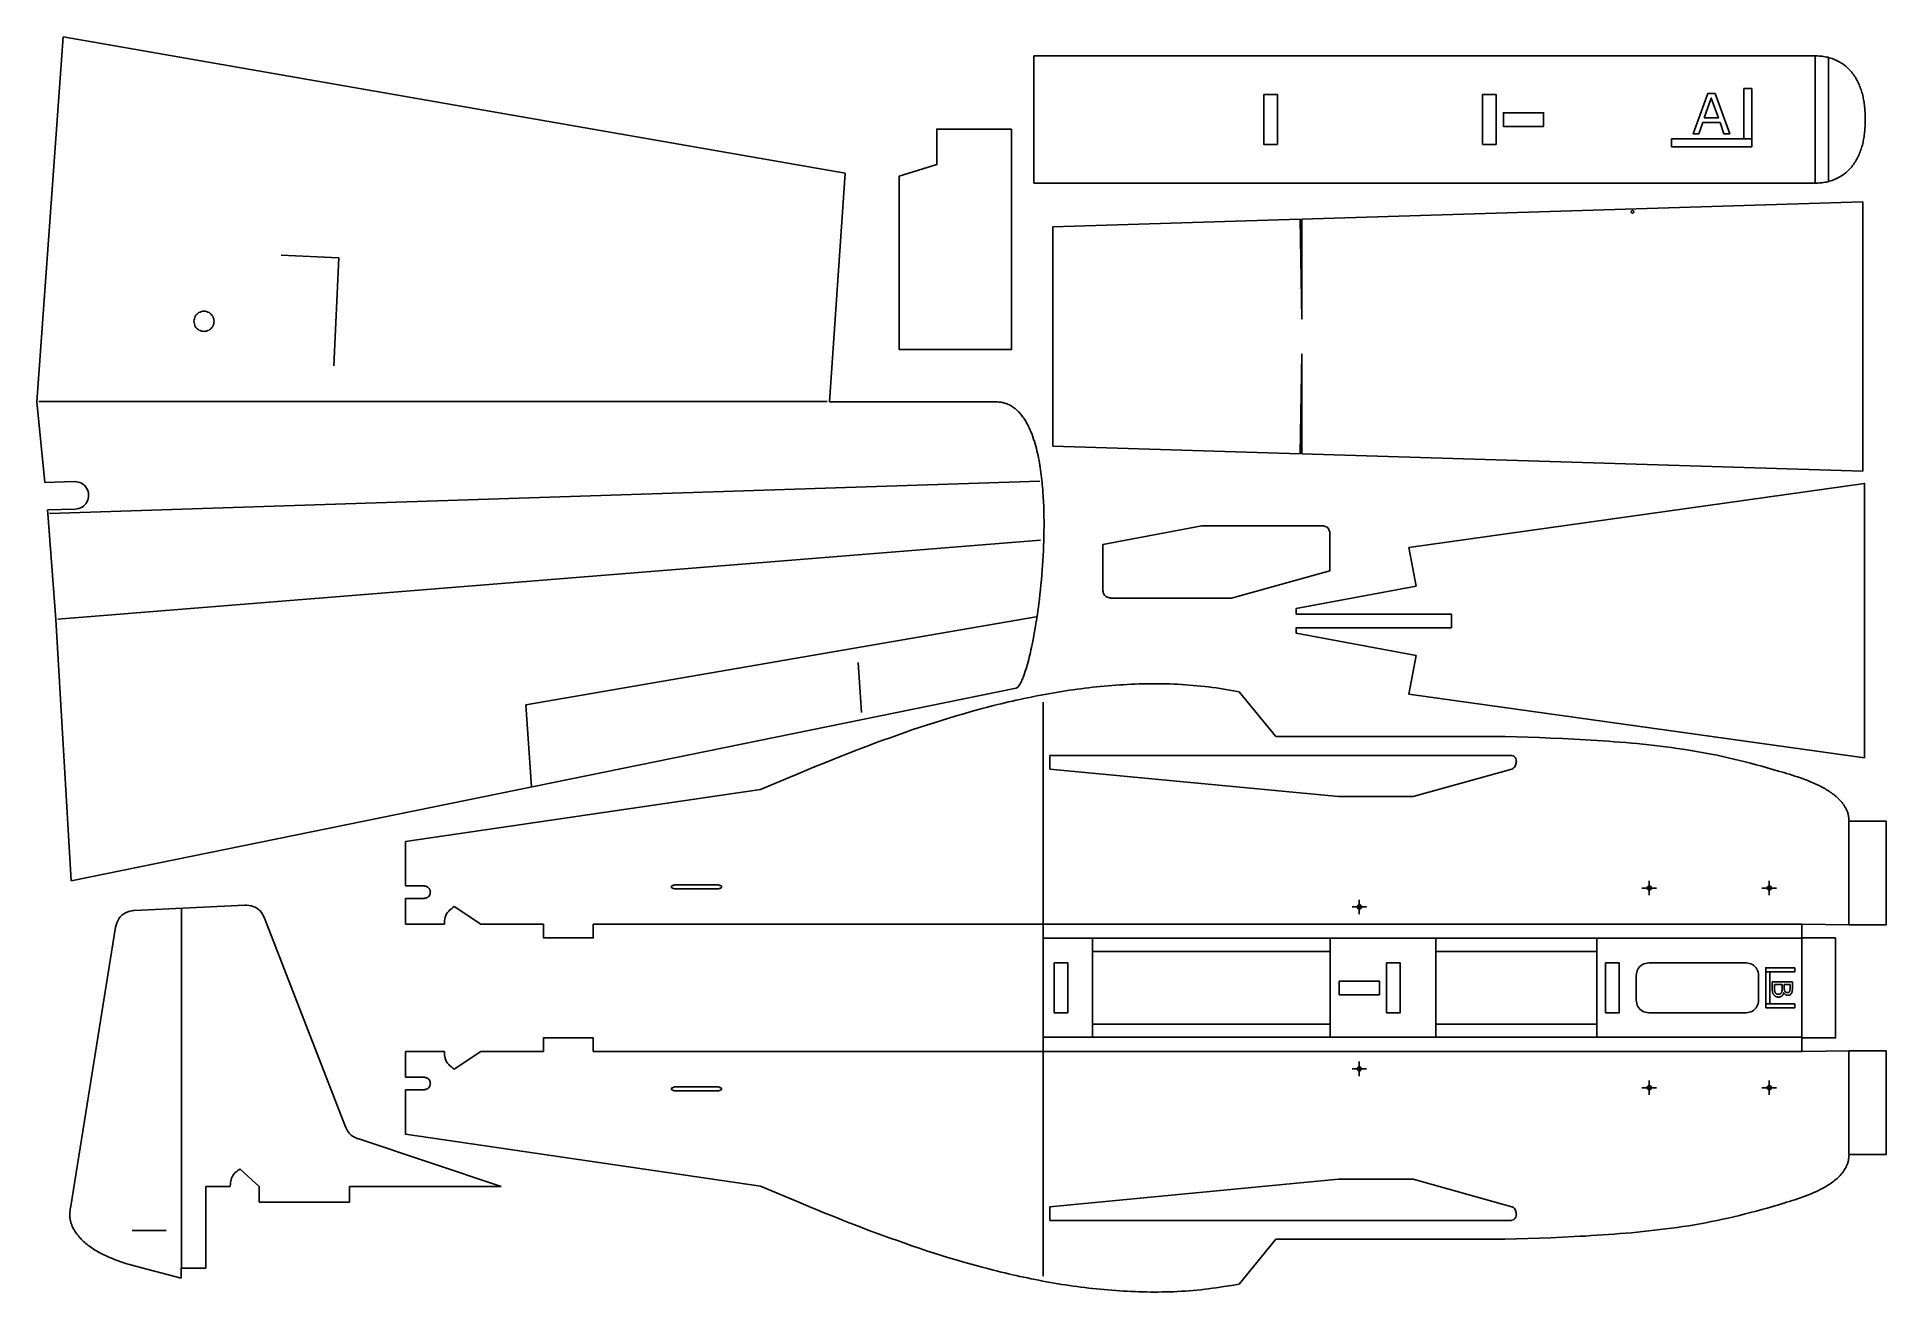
# Model space of a CAD drawing. Extents: x 2 to 586, y 7 to 403.
import ezdxf

# ---------------------------------------------------------------- set-up
doc = ezdxf.new("R2010")
doc.units = 0
for name, color, linetype in [('FullCuts', 7, 'CONTINUOUS'), ('HalfCuts', 7, 'CONTINUOUS'), ('Score', 7, 'CONTINUOUS')]:
    doc.layers.add(name, color=color, linetype=linetype)

msp = doc.modelspace()

# ---------------------------------------------------------------- linework, layer by layer
at = {"layer": 'FullCuts', "color": 7}
for points in [[(10.313554, 402.939976), (2.079721, 287.750977)], [(252.396721, 287.750977), (257.328554, 359.971644), (10.313554, 402.939976)], [(563.751871, 396.985232), (316.969704, 396.985232), (316.969704, 356.789729)], [(563.751871, 396.985232), (564.640871, 396.942898), (565.106538, 396.921732), (565.551038, 396.879398), (565.995538, 396.837065), (566.440038, 396.773565), (566.884538, 396.710065), (567.329038, 396.604232), (567.773538, 396.519565), (568.218038, 396.392565), (568.641371, 396.265565), (569.085871, 396.138565), (569.509204, 395.969232), (569.911371, 395.799898), (570.334704, 395.630565), (570.736871, 395.440065), (571.139038, 395.228398), (571.541204, 395.016732), (571.922204, 394.783899), (572.303204, 394.529899), (572.684204, 394.275899), (573.044038, 394.000732), (573.403871, 393.704399), (573.742538, 393.429232), (574.081204, 393.111732), (574.398704, 392.79423), (574.716204, 392.47673), (575.012538, 392.138063), (575.308871, 391.799396), (575.584038, 391.439563), (575.859204, 391.079729), (576.113204, 390.698729), (576.367204, 390.317729), (576.600038, 389.936729), (576.832871, 389.555729), (577.044538, 389.153563), (577.256204, 388.751396), (577.446704, 388.349229), (577.637204, 387.925896), (577.806538, 387.523729), (577.975871, 387.100396), (578.124038, 386.677063), (578.272204, 386.232563), (578.420371, 385.809229), (578.547371, 385.385896), (578.674371, 384.941396), (578.780204, 384.496896), (578.886038, 384.073563), (578.970704, 383.629063), (579.076538, 383.184563), (579.140038, 382.740063), (579.224704, 382.295563), (579.288204, 381.851063), (579.351704, 381.385396), (579.394038, 380.940896), (579.436371, 380.496396), (579.478704, 380.051896), (579.499871, 379.586229), (579.542204, 379.141729), (579.563371, 378.697229), (579.563371, 378.231563), (579.584538, 377.787063), (579.584538, 376.876896), (579.584538, 375.987896), (579.563371, 375.522229), (579.563371, 375.077729), (579.542204, 374.633229), (579.499871, 374.167563), (579.478704, 373.723063), (579.436371, 373.278563), (579.394038, 372.834063), (579.351704, 372.368396), (579.288204, 371.923896), (579.224704, 371.479396), (579.140038, 371.034896), (579.076538, 370.590396), (578.970704, 370.145896), (578.886038, 369.701396), (578.780204, 369.278063), (578.674371, 368.833563), (578.547371, 368.389063), (578.420371, 367.965729), (578.272204, 367.521229), (578.124038, 367.097896), (577.975871, 366.674563), (577.806538, 366.251229), (577.637204, 365.849063), (577.446704, 365.425729), (577.256204, 365.023563), (577.044538, 364.621396), (576.832871, 364.219229), (576.600038, 363.838229), (576.367204, 363.436063), (576.113204, 363.076229), (575.859204, 362.695229), (575.584038, 362.335396), (575.308871, 361.975563), (575.012538, 361.636896), (574.716204, 361.298229), (574.398704, 360.980729), (574.081204, 360.663229), (573.742538, 360.345729), (573.403871, 360.049396), (573.044038, 359.774229), (572.684204, 359.499063), (572.303204, 359.245063), (571.922204, 358.991063), (571.541204, 358.758229), (571.139038, 358.546563), (570.736871, 358.334896), (570.334704, 358.144396), (569.911371, 357.953896), (569.509204, 357.805729), (569.085871, 357.636396), (568.641371, 357.509396), (568.218038, 357.382396), (567.773538, 357.255396), (567.329038, 357.149563), (566.884538, 357.064896), (566.440038, 357.001396), (565.995538, 356.937896), (565.551038, 356.895563), (565.106538, 356.853229), (564.640871, 356.832063), (563.751871, 356.789729), (316.969704, 356.789729)], [(389.571371, 384.750896), (393.889371, 384.750896), (393.889371, 369.002896)], [(389.571371, 384.750896), (389.571371, 369.002896), (393.889371, 369.002896)], [(458.722871, 384.750896), (463.040871, 384.750896), (463.040871, 369.002896)], [(458.722871, 384.750896), (458.722871, 369.002896)], [(309.902042, 373.850901), (309.902042, 304.212568), (274.46905, 304.212568), (274.46905, 358.991901), (286.280042, 362.653734), (286.280042, 373.850901), (309.902042, 373.850901)], [(465.305704, 374.717896), (478.005704, 374.717896), (478.005704, 379.035896), (465.305704, 379.035896), (465.305704, 374.717896), (465.305704, 374.739063)], [(458.722871, 369.002896), (463.040871, 369.002896)], [(578.871955, 265.828065), (578.871955, 350.875732), (401.643455, 345.393565)], [(401.135455, 345.372398), (322.945788, 342.959398), (322.945788, 273.744398), (401.135455, 271.331398)], [(401.643455, 345.393565), (401.643455, 313.897565), (401.135455, 345.372398)], [(79.189888, 334.063644), (97.414388, 333.174644), (95.848054, 299.09631)], [(401.643455, 271.310232), (401.643455, 302.806232), (401.135455, 271.331398)], [(2.079721, 287.750977), (4.577388, 262.287477)], [(252.396721, 287.750977), (304.339696, 287.772144), (305.122862, 287.72981), (305.503862, 287.708644), (305.884862, 287.687477), (306.287029, 287.645144), (306.668029, 287.60281), (307.049029, 287.53931), (307.408862, 287.454644), (307.789862, 287.34881), (308.149696, 287.242977), (308.509529, 287.09481), (308.869362, 286.946644), (309.229196, 286.77731), (309.567862, 286.58681), (309.906529, 286.39631), (310.224029, 286.184644), (310.541529, 285.972977), (310.859029, 285.740144), (311.155362, 285.486144), (311.451696, 285.232144), (311.748029, 284.978144), (312.023196, 284.702977), (312.298362, 284.42781), (312.552362, 284.131477), (312.806362, 283.85631), (313.060362, 283.53881), (313.293196, 283.242477), (313.526029, 282.924977), (313.758862, 282.607477), (313.970529, 282.289977), (314.182196, 281.95131), (314.393862, 281.63381), (314.584362, 281.295144), (314.774862, 280.956477), (314.965362, 280.61781), (315.134696, 280.279144), (315.304029, 279.91931), (315.473362, 279.580644), (315.642696, 279.22081), (315.790862, 278.882144), (315.960196, 278.52231), (316.087196, 278.162477), (316.383529, 277.44281), (316.637529, 276.723144), (316.891529, 275.98231), (317.124362, 275.241477), (317.357196, 274.500644), (317.568862, 273.75981), (317.759362, 273.018977), (317.949862, 272.278144), (318.119196, 271.516144), (318.288529, 270.754144), (318.457862, 270.01331), (318.606029, 269.25131), (318.733029, 268.48931), (318.860029, 267.72731), (318.987029, 266.96531), (319.092862, 266.20331), (319.219862, 265.44131), (319.304529, 264.67931), (319.410362, 263.896144), (319.495029, 263.134144), (319.579696, 262.372144), (319.643196, 261.610144), (319.727862, 260.826977), (319.791362, 260.064977), (319.854862, 259.302977), (319.939529, 257.75781), (320.024196, 256.212644), (320.087696, 254.667477), (320.151196, 253.12231), (320.172362, 251.577144), (320.193529, 250.031977), (320.193529, 248.48681), (320.172362, 246.941644), (320.151196, 245.396477), (320.108862, 243.85131), (320.066529, 242.306144), (320.003029, 240.760977), (319.918362, 239.236977), (319.833696, 237.69181), (319.727862, 236.146644), (319.622029, 234.601477), (319.495029, 233.077477), (319.346862, 231.53231), (319.219862, 229.987144), (319.050529, 228.463144), (318.881196, 226.917977), (318.711862, 225.393977), (318.521362, 223.84881), (318.309696, 222.32481), (318.098029, 220.80081), (317.865196, 219.27681), (317.632362, 217.75281), (317.378362, 216.22881), (317.103196, 214.70481), (316.828029, 213.18081), (316.531696, 211.65681), (316.214196, 210.153977), (316.044862, 209.391977), (315.875529, 208.629977), (315.706196, 207.889144), (315.515696, 207.127144), (315.346362, 206.38631), (315.134696, 205.645477), (314.944196, 204.883477), (314.732529, 204.142644), (314.499696, 203.422977), (314.266862, 202.682144), (314.034029, 201.94131), (313.758862, 201.221644), (313.631862, 200.86181), (313.483696, 200.501977), (313.335529, 200.16331), (313.166196, 199.803477), (313.018029, 199.443644), (312.848696, 199.104977), (312.658196, 198.745144), (312.467696, 198.406477), (312.361862, 198.237144), (312.256029, 198.088977), (312.129029, 197.919644), (312.002029, 197.771477), (311.875029, 197.644477), (311.726862, 197.517477), (311.578696, 197.411644), (311.409362, 197.30581)], [(401.643455, 271.310232), (578.871955, 265.828065)], [(4.577388, 262.287477), (13.911888, 262.541477)], [(579.392429, 175.326112), (579.392429, 261.961279), (435.437929, 241.725946), (437.723929, 229.555112), (399.856762, 222.506612), (399.856762, 220.728612), (448.857596, 220.728612), (448.857596, 216.410612), (399.856762, 216.410612), (399.856762, 214.653779), (437.723929, 207.605279), (435.437929, 195.434446), (579.392429, 175.326112)], [(5.424054, 253.609144), (14.144721, 253.863144)], [(5.424054, 253.609144), (5.529888, 252.508477), (7.985221, 218.95931), (12.832388, 136.53631)], [(338.769339, 228.187661), (338.769339, 242.686828), (370.011339, 248.592328), (408.111339, 248.592328)], [(410.503172, 246.221661), (410.503172, 234.389492), (379.388172, 225.795828), (341.140006, 225.795828)], [(261.456054, 205.412644), (262.535554, 189.68581)], [(230.674339, 165.308141), (235.182839, 167.213141), (239.691339, 169.118141), (241.956172, 170.070641), (244.199839, 171.001974), (246.464672, 171.933307), (248.729506, 172.864641), (250.994339, 173.795974), (253.259172, 174.706141), (255.524006, 175.616307), (257.810006, 176.505307), (260.096006, 177.394307), (262.360839, 178.283307), (264.646839, 179.151141), (266.954006, 180.018974), (269.240006, 180.865641), (271.547172, 181.691141), (273.854339, 182.516641), (276.161506, 183.320974), (278.468672, 184.125307), (280.775839, 184.908474), (283.104167, 185.670474), (285.4325, 186.411307), (287.760833, 187.152141), (290.110333, 187.871807), (292.459833, 188.570307), (294.809333, 189.268807), (297.158833, 189.924974), (299.508333, 190.581141), (300.693667, 190.898641), (301.879, 191.216141), (303.064333, 191.512474), (304.249667, 191.829974), (305.435, 192.126307), (306.620333, 192.401474), (307.805667, 192.697807), (309.012167, 192.972974), (310.1975, 193.248141), (311.382833, 193.523307), (312.589333, 193.777307), (313.774667, 194.052474), (314.981167, 194.306474), (316.1665, 194.539307), (317.373, 194.793307), (318.5795, 195.026141), (319.764833, 195.258974), (320.971333, 195.470641), (322.177833, 195.682307), (323.384333, 195.893974), (324.590833, 196.105641), (325.797333, 196.296141), (327.003833, 196.486641), (328.210333, 196.677141), (329.438, 196.846474), (330.6445, 197.015807), (331.851, 197.163974), (333.078667, 197.333307), (334.285167, 197.460307), (335.491667, 197.608474), (336.719333, 197.735474), (337.925833, 197.862474), (339.1535, 197.968307), (340.381167, 198.074141), (341.587667, 198.179974), (342.815333, 198.264641), (344.043, 198.349307), (345.2495, 198.433974), (346.477167, 198.497474), (347.704833, 198.560974), (348.9325, 198.603307), (350.139, 198.645641), (351.366667, 198.666807), (352.594333, 198.687974), (353.822, 198.709141), (355.049667, 198.709141), (356.277333, 198.709141), (357.483833, 198.687974), (358.7115, 198.666807), (359.939167, 198.645641), (361.166833, 198.603307), (362.3945, 198.560974), (363.601, 198.497474), (364.828667, 198.412807), (366.056333, 198.328141), (367.262833, 198.222307), (368.4905, 198.116474), (369.697, 198.010641), (370.924667, 197.862474), (372.131167, 197.714307), (373.358833, 197.566141), (374.565333, 197.396807), (375.771833, 197.206307), (376.978333, 197.015807), (379.391333, 196.613641), (381.804333, 196.211474)], [(12.832388, 136.53631), (311.409362, 197.30581)], [(381.804333, 196.211474), (393.446, 182.093307), (465.7725, 182.093307)], [(156.490554, 192.056477), (158.268554, 166.12731)], [(465.7725, 182.093307), (469.413167, 181.966307), (473.053833, 181.860474), (476.6945, 181.733474), (480.314, 181.585307), (483.954667, 181.415974), (487.595333, 181.225474), (489.415667, 181.140807), (491.236, 181.034974), (493.035167, 180.929141), (494.8555, 180.802141), (496.675833, 180.696307), (498.496167, 180.569307), (500.295333, 180.421141), (502.115667, 180.294141), (503.936, 180.145974), (505.735167, 179.976641), (507.5555, 179.807307), (509.375833, 179.637974), (511.175, 179.447474), (512.995333, 179.235807), (514.7945, 179.024141), (516.593667, 178.812474), (518.414, 178.579641), (520.213167, 178.325641), (522.012333, 178.050474), (523.8115, 177.775307), (525.610667, 177.478974), (527.388667, 177.161474), (529.187833, 176.843974), (530.965833, 176.484141), (532.765, 176.124307), (534.543, 175.764474), (536.321, 175.362307), (538.099, 174.960141), (539.855833, 174.536807), (541.633833, 174.092307), (543.390667, 173.626641), (545.1475, 173.160974), (546.904333, 172.674141), (548.64, 172.187307), (550.396833, 171.679307), (552.153667, 171.171307), (553.889333, 170.663307), (554.757167, 170.409307), (555.625, 170.134141), (556.492833, 169.858974), (557.360667, 169.583807), (558.2285, 169.287474), (559.096333, 168.991141), (559.943, 168.694807), (560.789667, 168.377307), (561.636333, 168.038641), (562.483, 167.699974), (563.329667, 167.340141), (564.155167, 166.959141), (564.980667, 166.556974), (565.382833, 166.366474), (565.785, 166.154807), (566.187167, 165.943141), (566.589333, 165.710307), (566.9915, 165.498641), (567.393667, 165.265807), (567.774667, 165.011807), (568.155667, 164.778974), (568.536667, 164.524974), (568.917667, 164.249807), (569.2775, 163.995807), (569.637333, 163.720641), (569.997167, 163.424307), (570.357, 163.149141), (570.695667, 162.831641), (571.034333, 162.535307), (571.351833, 162.217807), (571.669333, 161.879141), (571.965667, 161.540474), (572.262, 161.201807), (572.537167, 160.841974), (572.812333, 160.460974), (573.045167, 160.079974), (573.278, 159.677807), (573.405, 159.487307), (573.510833, 159.275641), (573.5955, 159.085141), (573.701333, 158.873474), (573.786, 158.661807), (573.870667, 158.450141), (573.955333, 158.238474), (574.04, 158.026807), (574.1035, 157.793974), (574.167, 157.582307), (574.209333, 157.370641), (574.272833, 157.137807), (574.315167, 156.926141), (574.336333, 156.693307), (574.378667, 156.460474), (574.399833, 156.248807), (574.421, 155.783141), (574.463333, 155.338641)], [(467.995, 176.081974), (322.050833, 176.081974), (322.050833, 171.763974), (413.1945, 163.127974), (436.753, 163.127974)], [(467.952667, 171.763974), (436.753, 163.127974)], [(118.448672, 134.870474), (118.448672, 148.861641), (230.674339, 165.308141)], [(574.463333, 155.338641), (586.147333, 155.338641), (586.147333, 122.593807), (574.463333, 122.593807)], [(118.448672, 134.870474), (124.354172, 134.870474)], [(216.746672, 135.230307), (217.043006, 135.209141), (217.318172, 135.187974), (217.572172, 135.124474), (217.805006, 135.060974), (218.016672, 134.976307), (218.164839, 134.870474), (218.270672, 134.764641), (218.313006, 134.637641), (218.313006, 134.510641), (218.270672, 134.404807), (218.164839, 134.298974), (218.016672, 134.193141), (217.805006, 134.108474), (217.572172, 134.023807), (217.318172, 133.981474), (217.043006, 133.939141), (216.746672, 133.939141), (204.046672, 133.939141), (203.771506, 133.939141), (203.475172, 133.981474), (203.221172, 134.023807), (202.988339, 134.108474), (202.797839, 134.193141), (202.649672, 134.298974), (202.543839, 134.404807), (202.480339, 134.510641), (202.480339, 134.637641), (202.543839, 134.764641), (202.649672, 134.870474), (202.797839, 134.976307), (202.988339, 135.060974), (203.221172, 135.124474), (203.475172, 135.187974), (203.771506, 135.209141), (204.046672, 135.230307), (216.746672, 135.230307)], [(511.344333, 131.928307), (511.344333, 136.500307)], [(549.253833, 131.928307), (549.253833, 136.500307)], [(32.852778, 127.176975), (67.735444, 128.785642)], [(124.354172, 130.933474), (118.448672, 130.933474)], [(118.448672, 122.763141), (118.448672, 130.933474)], [(419.777333, 125.959307), (419.777333, 130.531307)], [(509.058333, 134.214307), (513.630333, 134.214307)], [(546.967833, 134.214307), (551.539833, 134.214307)], [(73.958444, 124.742808), (99.485444, 58.808642)], [(130.767672, 122.763141), (118.448672, 122.763141)], [(142.261172, 122.784307), (133.900339, 128.351141)], [(162.052006, 122.784307), (142.261172, 122.784307)], [(177.800006, 122.784307), (177.800006, 118.487474), (162.052006, 118.487474), (162.052006, 122.784307)], [(319.891833, 122.784307), (177.800006, 122.784307)], [(319.891833, 82.588807), (319.891833, 122.784307)], [(417.491333, 128.245307), (422.063333, 128.245307)], [(574.463333, 122.593807), (559.519667, 122.784307), (559.519667, 118.466307)], [(12.723277, 33.810808), (26.883777, 121.842975)], [(335.4705, 118.466307), (335.4705, 86.906807)], [(410.612167, 118.466307), (410.612167, 86.906807)], [(443.949667, 118.466307), (443.949667, 86.906807)], [(494.749667, 118.466307), (494.749667, 86.906807)], [(570.208833, 118.466307), (570.208833, 86.906807), (559.519667, 86.906807)], [(570.208833, 118.466307), (559.519667, 118.466307)], [(335.4705, 114.148307), (410.612167, 114.148307)], [(443.949667, 114.148307), (494.749667, 114.148307)], [(323.384333, 110.571141), (323.384333, 94.823141), (327.702333, 94.823141), (327.702333, 110.571141), (323.384333, 110.571141)], [(428.392167, 110.571141), (428.392167, 94.823141), (432.710167, 94.823141), (432.710167, 110.571141), (428.392167, 110.571141)], [(497.543667, 110.571141), (497.543667, 94.823141), (501.861667, 94.823141), (501.861667, 110.571141), (497.543667, 110.571141)], [(507.238, 106.591807), (507.238, 98.781307)], [(511.196167, 110.571141), (541.930167, 110.571141)], [(545.888333, 98.781307), (545.888333, 106.591807)], [(413.427333, 100.538141), (426.127333, 100.538141), (426.127333, 104.856141), (413.427333, 104.856141), (413.427333, 100.538141)], [(511.196167, 94.823141), (541.930167, 94.823141)], [(335.4705, 91.245974), (410.612167, 91.245974)], [(443.949667, 91.245974), (494.749667, 91.245974)], [(118.448672, 82.631141), (118.448672, 74.460807)], [(130.767672, 82.609974), (118.448672, 82.631141)], [(142.261172, 82.588807), (133.900339, 77.043141)], [(162.052006, 82.588807), (142.261172, 82.588807)], [(177.800006, 82.588807), (177.800006, 86.906807), (162.052006, 86.906807), (162.052006, 82.588807)], [(319.891833, 82.588807), (177.800006, 82.588807)], [(574.463333, 82.779307), (559.519667, 82.588807), (559.519667, 86.906807)], [(574.463333, 50.055641), (586.147333, 50.055641), (586.147333, 82.779307), (574.463333, 82.779307)], [(417.491333, 77.127807), (422.063333, 77.127807)], [(419.777333, 74.841807), (419.777333, 79.413807)], [(124.354172, 74.460807), (118.448672, 74.460807)], [(118.448672, 70.523807), (124.354172, 70.523807)], [(118.448672, 70.523807), (118.448672, 56.511474), (230.674339, 40.086141)], [(216.746672, 70.163974), (217.043006, 70.163974), (217.318172, 70.206307), (217.572172, 70.248641), (217.805006, 70.333307), (218.016672, 70.417974), (218.164839, 70.523807), (218.270672, 70.629641), (218.313006, 70.735474), (218.313006, 70.862474), (218.270672, 70.968307), (218.164839, 71.095307), (218.016672, 71.179974), (217.805006, 71.285807), (217.572172, 71.349307), (217.318172, 71.412807), (217.043006, 71.433974), (216.746672, 71.455141), (204.046672, 71.455141), (203.771506, 71.433974), (203.475172, 71.412807), (203.221172, 71.349307), (202.988339, 71.285807), (202.797839, 71.179974), (202.649672, 71.095307), (202.543839, 70.968307), (202.480339, 70.862474), (202.480339, 70.735474), (202.543839, 70.629641), (202.649672, 70.523807), (202.797839, 70.417974), (202.988339, 70.333307), (203.221172, 70.248641), (203.475172, 70.206307), (203.771506, 70.163974), (204.046672, 70.163974), (216.746672, 70.163974)], [(509.058333, 71.179974), (513.630333, 71.179974)], [(511.344333, 68.893974), (511.344333, 73.465974)], [(546.967833, 71.179974), (551.539833, 71.179974)], [(549.253833, 68.893974), (549.253833, 73.465974)], [(103.401278, 55.083308), (148.697944, 39.970308)], [(465.7725, 23.300974), (469.413167, 23.406807), (473.053833, 23.533807), (476.6945, 23.660807), (480.314, 23.808974), (483.954667, 23.978307), (487.595333, 24.147641), (489.415667, 24.253474), (491.236, 24.338141), (493.035167, 24.465141), (494.8555, 24.570974), (496.675833, 24.697974), (498.496167, 24.824974), (500.295333, 24.951974), (502.115667, 25.100141), (503.936, 25.248307), (505.735167, 25.396474), (507.5555, 25.565807), (509.375833, 25.756307), (511.175, 25.946807), (512.995333, 26.137307), (514.7945, 26.348974), (516.593667, 26.581807), (518.414, 26.814641), (520.213167, 27.068641), (522.012333, 27.322641), (523.8115, 27.597807), (525.610667, 27.894141), (527.388667, 28.211641), (529.187833, 28.550307), (530.965833, 28.888974), (532.765, 29.248807), (534.543, 29.629807), (536.321, 30.010807), (538.099, 30.434141), (539.855833, 30.857474), (541.633833, 31.301974), (543.390667, 31.746474), (545.1475, 32.212141), (546.904333, 32.698974), (548.64, 33.185807), (550.396833, 33.693807), (552.153667, 34.201807), (553.889333, 34.709807), (554.757167, 34.984974), (555.625, 35.238974), (556.492833, 35.514141), (557.360667, 35.810474), (558.2285, 36.085641), (559.096333, 36.381974), (559.943, 36.699474), (560.789667, 37.016974), (561.636333, 37.334474), (562.483, 37.694307), (563.329667, 38.054141), (564.155167, 38.413974), (564.980667, 38.816141), (565.382833, 39.027807), (565.785, 39.239474), (566.187167, 39.451141), (566.589333, 39.662807), (566.9915, 39.895641), (567.393667, 40.128474), (567.774667, 40.361307), (568.155667, 40.615307), (568.536667, 40.869307), (568.917667, 41.123307), (569.2775, 41.398474), (569.637333, 41.673641), (569.997167, 41.948807), (570.357, 42.245141), (570.695667, 42.541474), (571.034333, 42.858974), (571.351833, 43.176474), (571.669333, 43.493974), (571.965667, 43.832641), (572.262, 44.192474), (572.537167, 44.552307), (572.812333, 44.912141), (573.045167, 45.314307), (573.278, 45.695307), (573.405, 45.906974), (573.510833, 46.097474), (573.5955, 46.309141), (573.701333, 46.520807), (573.786, 46.711307), (573.870667, 46.922974), (573.955333, 47.155807), (574.04, 47.367474), (574.1035, 47.579141), (574.167, 47.790807), (574.209333, 48.023641), (574.272833, 48.235307), (574.315167, 48.468141), (574.336333, 48.679807), (574.378667, 48.912641), (574.399833, 49.145474), (574.421, 49.589974), (574.463333, 50.055641)], [(72.222778, 34.996142), (72.222778, 39.970308), (66.211444, 45.473642), (65.851611, 45.240808), (65.512944, 45.007975), (65.174278, 44.753975), (65.026111, 44.626975), (64.856778, 44.499975), (64.708611, 44.351808), (64.560444, 44.203642), (64.412278, 44.055475), (64.285278, 43.886142), (64.158278, 43.716808), (64.031278, 43.547475), (63.925444, 43.378142), (63.819611, 43.187642), (63.734944, 43.018308), (63.650278, 42.806642), (63.565611, 42.616142), (63.502111, 42.425642), (63.438611, 42.235142), (63.396278, 42.023475), (63.353944, 41.811808), (63.311611, 41.621308), (63.226944, 41.197975), (63.163444, 40.795808), (63.078778, 39.970308)], [(467.995, 29.291141), (322.050833, 29.291141), (322.050833, 33.609141), (413.1945, 42.245141), (436.753, 42.245141)], [(467.952667, 33.609141), (436.753, 42.245141)], [(63.078778, 39.970308), (55.374111, 39.970308), (55.374111, 14.231642)], [(100.776611, 39.970308), (100.776611, 34.996142), (72.222778, 34.996142)], [(148.697944, 39.970308), (100.776611, 39.970308)], [(230.674339, 40.086141), (235.182839, 38.159974), (239.691339, 36.254974), (241.956172, 35.323641), (244.199839, 34.371141), (246.464672, 33.439807), (248.729506, 32.508474), (250.994339, 31.577141), (253.259172, 30.666974), (255.524006, 29.756807), (257.810006, 28.867807), (260.096006, 27.978807), (262.360839, 27.089807), (264.646839, 26.221974), (266.954006, 25.375307), (269.240006, 24.528641), (271.547172, 23.681974), (273.854339, 22.877641), (276.161506, 22.052141), (278.468672, 21.268974), (280.775839, 20.485807), (283.104167, 19.702641), (285.4325, 18.961807), (287.760833, 18.220974), (290.110333, 17.501307), (292.459833, 16.802807), (294.809333, 16.125474), (297.158833, 15.448141), (299.508333, 14.791974), (300.693667, 14.474474), (301.879, 14.178141), (303.064333, 13.860641), (304.249667, 13.564307), (305.435, 13.267974), (306.620333, 12.971641), (307.805667, 12.696474), (309.012167, 12.400141), (310.1975, 12.124974), (311.382833, 11.849807), (312.589333, 11.595807), (313.774667, 11.341807), (314.981167, 11.087807), (316.1665, 10.833807), (317.373, 10.600974), (318.5795, 10.368141), (319.764833, 10.135307), (320.971333, 9.902474), (322.177833, 9.690807), (323.384333, 9.479141), (324.590833, 9.288641), (325.797333, 9.076974), (327.003833, 8.886474), (328.210333, 8.717141), (329.438, 8.547807), (330.6445, 8.378474), (331.851, 8.209141), (333.078667, 8.060974), (334.285167, 7.912807), (335.491667, 7.764641), (336.719333, 7.637641), (337.925833, 7.531807), (339.1535, 7.404807), (340.381167, 7.298974), (341.587667, 7.193141), (342.815333, 7.108474), (344.043, 7.023807), (345.2495, 6.960307), (346.477167, 6.896807), (347.704833, 6.833307), (348.9325, 6.790974), (350.139, 6.748641), (351.366667, 6.706307), (352.594333, 6.685141), (353.822, 6.663974), (355.049667, 6.663974), (356.277333, 6.663974), (357.483833, 6.685141), (358.7115, 6.706307), (359.939167, 6.727474), (361.166833, 6.769807), (362.3945, 6.833307), (363.601, 6.896807), (364.828667, 6.960307), (366.056333, 7.044974), (367.262833, 7.150807), (368.4905, 7.256641), (369.697, 7.383641), (370.924667, 7.510641), (372.131167, 7.658807), (373.358833, 7.828141), (374.565333, 7.997474), (375.771833, 8.166807), (376.978333, 8.357307), (379.391333, 8.759474), (381.804333, 9.161641)], [(12.723277, 33.810808), (12.596277, 32.858308), (12.532777, 32.371475), (12.490444, 31.884642), (12.469277, 31.418975), (12.44811, 31.164975), (12.44811, 30.932142), (12.469277, 30.678142), (12.469277, 30.445308), (12.490444, 30.212475), (12.51161, 29.958475), (12.532777, 29.725642), (12.57511, 29.492808), (12.617444, 29.238808), (12.680944, 29.005975), (12.723277, 28.773142), (12.786777, 28.540308), (12.871444, 28.328642), (12.95611, 28.095808), (13.040777, 27.862975), (13.125444, 27.630142), (13.231277, 27.418475), (13.315944, 27.206808), (13.548777, 26.762308), (13.78161, 26.338975), (14.014444, 25.915642), (14.28961, 25.513475), (14.564777, 25.111308), (14.86111, 24.730308), (15.157444, 24.349308), (15.453777, 23.989475), (15.792444, 23.629642), (16.109944, 23.269808), (16.44861, 22.931142), (16.808444, 22.592475), (17.168277, 22.274975), (17.52811, 21.978642), (17.90911, 21.661142), (18.29011, 21.364808), (18.692277, 21.089642), (19.073277, 20.814475), (19.475444, 20.539308), (19.87761, 20.264142), (20.300944, 20.010142), (20.70311, 19.756142), (21.126444, 19.523308), (21.52861, 19.290475), (21.951944, 19.057642), (22.396444, 18.824808), (22.819777, 18.613142), (23.24311, 18.401475), (23.68761, 18.189808), (24.110944, 17.978142), (24.555444, 17.787642), (24.999944, 17.597142), (25.888944, 17.216142), (26.777944, 16.856308), (27.68811, 16.517642), (28.598278, 16.200142), (29.508444, 15.903808), (30.439778, 15.607475), (31.349944, 15.332308), (33.212611, 14.824308)], [(42.864611, 26.106142), (32.196611, 26.106142)], [(381.804333, 9.161641), (393.446, 23.300974), (465.7725, 23.300974)], [(47.627111, 11.077808), (33.212611, 14.824308)], [(47.627111, 14.231642), (55.374111, 14.231642)], [(47.627111, 14.231642), (47.627111, 11.077808)]]:
    msp.add_lwpolyline(points, dxfattribs=at)
for points, knots in [([(14.171644, 253.86486), (14.93477, 254.00599), (16.438389, 254.284065), (18.052436, 256.060518), (18.604909, 258.340894), (17.925259, 260.58665), (16.214006, 262.269667), (14.697145, 262.462871), (13.927298, 262.560928)], [0, 0, 0, 0, 2.274307, 4.481158, 6.755464, 9.029771, 11.236622, 13.510929, 13.510929, 13.510929, 13.510929]), ([(410.503172, 246.232244), (410.437676, 246.649501), (410.308625, 247.471638), (409.361316, 248.418947), (408.539179, 248.547998), (408.121922, 248.613494)], [0, 0, 0, 0, 1.245058, 2.453189, 3.698247, 3.698247, 3.698247, 3.698247]), ([(338.769339, 228.198242), (338.834836, 227.780985), (338.963886, 226.958848), (339.911195, 226.011539), (340.733333, 225.882488), (341.150589, 225.816992)], [0, 0, 0, 0, 1.245058, 2.453189, 3.698247, 3.698247, 3.698247, 3.698247]), ([(469.37083, 174.317893), (469.335244, 174.585537), (469.264842, 175.115024), (468.748795, 175.782457), (468.254077, 175.98387), (468.004008, 176.08568)], [0, 0, 0, 0, 0.800585, 1.583819, 2.384404, 2.384404, 2.384404, 2.384404]), ([(467.955143, 171.791579), (468.0681, 171.830759), (468.29318, 171.908831), (468.587086, 172.123095), (468.730275, 172.313499), (468.802134, 172.409053)], [0, 0, 0, 0, 0.357458, 0.712283, 1.069741, 1.069741, 1.069741, 1.069741]), ([(468.829512, 172.39828), (468.940649, 172.595192), (469.162427, 172.988135), (469.35451, 173.644735), (469.379481, 174.095252), (469.391994, 174.321016)], [0, 0, 0, 0, 0.676975, 1.35092, 2.027894, 2.027894, 2.027894, 2.027894]), ([(124.364756, 130.933466), (124.713635, 130.987901), (125.401047, 131.095156), (126.157831, 131.882475), (126.438243, 132.912549), (126.157831, 133.942623), (125.401047, 134.729942), (124.713635, 134.837197), (124.364756, 134.891632)], [0, 0, 0, 0, 1.034782, 2.038872, 3.073654, 4.108436, 5.112526, 6.147308, 6.147308, 6.147308, 6.147308]), ([(512.0005, 134.224882), (511.982756, 134.338688), (511.947795, 134.562924), (511.690778, 134.809789), (511.355509, 134.90126), (511.016721, 134.809789), (510.770054, 134.562924), (510.678516, 134.224882), (510.770054, 133.886841), (511.016721, 133.639975), (511.355509, 133.548504), (511.690778, 133.639975), (511.947795, 133.886841), (511.982756, 134.111077), (512.0005, 134.224882)], [0, 0, 0, 0, 0.337549, 0.665087, 1.002636, 1.340185, 1.667723, 2.005272, 2.342821, 2.670358, 3.007908, 3.345457, 3.672994, 4.010543, 4.010543, 4.010543, 4.010543]), ([(549.91, 134.224882), (549.892256, 134.338688), (549.857295, 134.562924), (549.600278, 134.809789), (549.265009, 134.90126), (548.926221, 134.809789), (548.679554, 134.562924), (548.588016, 134.224882), (548.679554, 133.886841), (548.926221, 133.639975), (549.265009, 133.548504), (549.600278, 133.639975), (549.857295, 133.886841), (549.892256, 134.111077), (549.91, 134.224882)], [0, 0, 0, 0, 0.337549, 0.665087, 1.002636, 1.340185, 1.667723, 2.005272, 2.342821, 2.670358, 3.007908, 3.345457, 3.672994, 4.010543, 4.010543, 4.010543, 4.010543]), ([(73.973882, 124.763929), (73.552168, 125.548196), (72.717078, 127.101223), (70.39429, 128.615058), (68.636305, 128.75202), (67.748536, 128.821185)], [0, 0, 0, 0, 2.643636, 5.235, 7.878636, 7.878636, 7.878636, 7.878636]), ([(420.4335, 128.255882), (420.415756, 128.369688), (420.380795, 128.593924), (420.123778, 128.840789), (419.788509, 128.93226), (419.449721, 128.840789), (419.203054, 128.593924), (419.111516, 128.255882), (419.203054, 127.917841), (419.449721, 127.670975), (419.788509, 127.579504), (420.123778, 127.670975), (420.380795, 127.917841), (420.415756, 128.142077), (420.4335, 128.255882)], [0, 0, 0, 0, 0.337549, 0.665087, 1.002636, 1.340185, 1.667723, 2.005272, 2.342821, 2.670358, 3.007908, 3.345457, 3.672994, 4.010543, 4.010543, 4.010543, 4.010543]), ([(32.865869, 127.191351), (31.905635, 127.014911), (30.007483, 126.666132), (27.724959, 124.628648), (27.163773, 122.782112), (26.879881, 121.847989)], [0, 0, 0, 0, 2.891797, 5.716386, 8.608183, 8.608183, 8.608183, 8.608183]), ([(133.897418, 128.347438), (133.268799, 127.925154), (132.022639, 127.088028), (130.876169, 125.038416), (130.815043, 123.53843), (130.784209, 122.781769)], [0, 0, 0, 0, 2.251317, 4.462958, 6.714275, 6.714275, 6.714275, 6.714275]), ([(511.20675, 110.571132), (510.511322, 110.461971), (509.141094, 110.246887), (507.562246, 108.668039), (507.347161, 107.29781), (507.238, 106.602382)], [0, 0, 0, 0, 2.075097, 4.088648, 6.163745, 6.163745, 6.163745, 6.163745]), ([(545.9095, 106.602382), (545.800339, 107.29781), (545.585254, 108.668039), (544.006406, 110.246887), (542.636178, 110.461971), (541.94075, 110.571132)], [0, 0, 0, 0, 2.075097, 4.088648, 6.163745, 6.163745, 6.163745, 6.163745]), ([(507.238, 98.791882), (507.347161, 98.096455), (507.562246, 96.726226), (509.141094, 95.147378), (510.511322, 94.932293), (511.20675, 94.823132)], [0, 0, 0, 0, 2.075097, 4.088648, 6.163745, 6.163745, 6.163745, 6.163745]), ([(541.94075, 94.823132), (542.636178, 94.932293), (544.006406, 95.147378), (545.585254, 96.726226), (545.800339, 98.096455), (545.9095, 98.791882)], [0, 0, 0, 0, 2.075097, 4.088648, 6.163745, 6.163745, 6.163745, 6.163745]), ([(130.784209, 82.633662), (130.815043, 81.877001), (130.876169, 80.377015), (132.022639, 78.327403), (133.268799, 77.490277), (133.897418, 77.067994)], [0, 0, 0, 0, 2.251317, 4.462958, 6.714275, 6.714275, 6.714275, 6.714275]), ([(420.4335, 77.138382), (420.415756, 77.252188), (420.380795, 77.476424), (420.123778, 77.723289), (419.788509, 77.81476), (419.449721, 77.723289), (419.203054, 77.476424), (419.111516, 77.138382), (419.203054, 76.800341), (419.449721, 76.553475), (419.788509, 76.462004), (420.123778, 76.553475), (420.380795, 76.800341), (420.415756, 77.024577), (420.4335, 77.138382)], [0, 0, 0, 0, 0.337549, 0.665087, 1.002636, 1.340185, 1.667723, 2.005272, 2.342821, 2.670358, 3.007908, 3.345457, 3.672994, 4.010543, 4.010543, 4.010543, 4.010543]), ([(124.364756, 70.523799), (124.713635, 70.578234), (125.401047, 70.685489), (126.157831, 71.472808), (126.438243, 72.502882), (126.157831, 73.532956), (125.401047, 74.320275), (124.713635, 74.427531), (124.364756, 74.481966)], [0, 0, 0, 0, 1.034782, 2.038872, 3.073654, 4.108436, 5.112526, 6.147308, 6.147308, 6.147308, 6.147308]), ([(512.0005, 71.190549), (511.982756, 71.304355), (511.947795, 71.528591), (511.690778, 71.775456), (511.355509, 71.866927), (511.016721, 71.775456), (510.770054, 71.528591), (510.678516, 71.190549), (510.770054, 70.852507), (511.016721, 70.605642), (511.355509, 70.514171), (511.690778, 70.605642), (511.947795, 70.852507), (511.982756, 71.076743), (512.0005, 71.190549)], [0, 0, 0, 0, 0.337549, 0.665087, 1.002636, 1.340185, 1.667723, 2.005272, 2.342821, 2.670358, 3.007908, 3.345457, 3.672994, 4.010543, 4.010543, 4.010543, 4.010543]), ([(549.91, 71.190549), (549.892256, 71.304355), (549.857295, 71.528591), (549.600278, 71.775456), (549.265009, 71.866927), (548.926221, 71.775456), (548.679554, 71.528591), (548.588016, 71.190549), (548.679554, 70.852507), (548.926221, 70.605642), (549.265009, 70.514171), (549.600278, 70.605642), (549.857295, 70.852507), (549.892256, 71.076743), (549.91, 71.190549)], [0, 0, 0, 0, 0.337549, 0.665087, 1.002636, 1.340185, 1.667723, 2.005272, 2.342821, 2.670358, 3.007908, 3.345457, 3.672994, 4.010543, 4.010543, 4.010543, 4.010543]), ([(99.491173, 58.808688), (99.766718, 58.248348), (100.314976, 57.133428), (101.697171, 55.815193), (102.836797, 55.320335), (103.409554, 55.071628)], [0, 0, 0, 0, 1.86413, 3.709093, 5.573223, 5.573223, 5.573223, 5.573223]), ([(468.802134, 32.98522), (468.730275, 33.080774), (468.587086, 33.271178), (468.29318, 33.485442), (468.0681, 33.563514), (467.955143, 33.602694)], [0, 0, 0, 0, 0.357458, 0.712283, 1.069741, 1.069741, 1.069741, 1.069741]), ([(468.004008, 29.308593), (468.254077, 29.410403), (468.748795, 29.611816), (469.264842, 30.279249), (469.335244, 30.808736), (469.37083, 31.07638)], [0, 0, 0, 0, 0.800585, 1.583819, 2.384404, 2.384404, 2.384404, 2.384404]), ([(469.391994, 31.073257), (469.379481, 31.299021), (469.354511, 31.749538), (469.162427, 32.406138), (468.940649, 32.799081), (468.829512, 32.995993)], [0, 0, 0, 0, 0.676974, 1.35092, 2.027894, 2.027894, 2.027894, 2.027894])]:
    msp.add_open_spline(points, degree=3, knots=knots, dxfattribs=at)
at = {"layer": 'HalfCuts', "color": 1}
for points in [[(563.765333, 396.845013), (563.765333, 356.824304)], [(567.995167, 396.302727), (567.995167, 357.475047)], [(2.633215, 287.807221), (251.724993, 287.807221)], [(6.007605, 252.529443), (318.906144, 262.652633)], [(8.637013, 219.074717), (319.081432, 244.071543)], [(156.474993, 192.097078), (317.67907, 219.859153)], [(574.414255, 155.375606), (574.414255, 122.551945)], [(47.74942, 127.81443), (47.74942, 14.151293)], [(319.877412, 122.782013), (559.536233, 122.782013)], [(319.95412, 118.410645), (559.536233, 118.410645), (559.536233, 87.12078), (320.260867, 87.12078)], [(319.840271, 82.644397), (559.536233, 82.644397)], [(574.414255, 82.826091), (574.414255, 50.155793)]]:
    msp.add_lwpolyline(points, dxfattribs=at)
at = {"layer": 'Score', "color": 3}
for points in [[(541.251704, 386.677063), (543.791704, 386.677063)], [(541.251704, 386.677063), (541.251704, 370.802063)], [(543.791704, 386.677063), (543.791704, 368.262063)], [(532.150038, 385.110729), (529.885204, 385.110729), (525.270871, 372.410729), (526.985371, 372.410729), (528.234204, 375.945563), (533.716371, 375.945563)], [(528.742204, 377.406063), (530.964704, 383.629063), (533.187204, 377.406063), (528.742204, 377.406063)], [(533.716371, 375.945563), (534.965204, 372.410729), (536.764371, 372.410729), (532.150038, 385.110729)], [(518.391704, 370.802063), (543.791704, 370.802063)], [(518.391704, 370.802063), (518.391704, 368.262063), (543.791704, 368.262063)], [(319.948729, 192.94535), (319.948729, 122.773546)], [(557.360667, 109.047141), (548.153167, 109.047141), (548.153167, 96.347141)], [(548.153167, 107.777141), (557.360667, 107.777141)], [(549.423167, 107.777141), (549.423167, 97.617141)], [(557.360667, 109.047141), (557.360667, 107.777141)], [(556.556333, 102.697141), (556.556333, 104.580974), (550.206333, 104.580974), (550.206333, 102.316141), (550.2275, 102.167974), (550.2275, 102.019807), (550.2275, 101.871641), (550.248667, 101.723474), (550.269833, 101.596474), (550.291, 101.469474), (550.312167, 101.342474), (550.333333, 101.236641), (550.3545, 101.173141), (550.396833, 101.046141), (550.439167, 100.919141), (550.502667, 100.792141), (550.566167, 100.686307), (550.650833, 100.559307), (550.7355, 100.453474), (550.777833, 100.389974), (550.883667, 100.284141)], [(550.883667, 100.284141), (550.9895, 100.199474), (551.095333, 100.114807), (551.201167, 100.030141), (551.328167, 99.966641), (551.3705, 99.945474), (551.476333, 99.903141), (551.603333, 99.860807), (551.730333, 99.839641), (551.8785, 99.818474), (552.026667, 99.797307), (552.174833, 99.797307), (552.2595, 99.797307), (552.407667, 99.797307), (552.555833, 99.818474), (552.682833, 99.860807), (552.809833, 99.903141), (552.936833, 99.945474), (553.042667, 100.008974), (553.169667, 100.072474), (553.254333, 100.157141), (553.317833, 100.220641)], [(553.296667, 102.379641), (553.296667, 102.231474), (553.296667, 102.083307), (553.296667, 101.935141), (553.2755, 101.808141), (553.2755, 101.702307), (553.254333, 101.575307), (553.212, 101.448307), (553.169667, 101.321307), (553.127333, 101.194307), (553.106167, 101.173141), (553.042667, 101.046141), (552.936833, 100.940307), (552.852167, 100.855641), (552.746333, 100.792141), (552.682833, 100.749807), (552.577, 100.728641), (552.45, 100.686307), (552.301833, 100.665141), (552.1325, 100.665141), (552.111333, 100.665141), (551.963167, 100.686307), (551.815, 100.707474), (551.688, 100.728641), (551.582167, 100.770974), (551.4975, 100.834474), (551.391667, 100.919141), (551.307, 101.003807), (551.201167, 101.130807), (551.18, 101.173141), (551.1165, 101.300141), (551.074167, 101.427141), (551.031833, 101.554141), (550.9895, 101.702307), (550.9895, 101.765807), (550.968333, 101.892807), (550.968333, 102.019807), (550.947167, 102.146807), (550.947167, 102.294974), (550.947167, 102.443141), (550.926, 102.612474), (550.926, 103.734307)], [(550.926, 103.734307), (553.296667, 103.734307), (553.296667, 102.379641)], [(553.317833, 100.220641), (553.423667, 100.305307), (553.508333, 100.411141), (553.571833, 100.516974), (553.635333, 100.643974), (553.698833, 100.770974), (553.741167, 100.897974), (553.7835, 101.024974), (553.825833, 101.173141), (553.868167, 101.173141), (553.9105, 101.067307), (553.995167, 100.940307)], [(553.995167, 100.940307), (554.079833, 100.834474), (554.1645, 100.728641), (554.270333, 100.643974), (554.376167, 100.559307), (554.482, 100.495807), (554.587833, 100.432307), (554.714833, 100.389974), (554.863, 100.347641), (554.99, 100.347641), (555.138167, 100.326474), (555.1805, 100.326474), (555.328667, 100.347641), (555.455667, 100.368807), (555.582667, 100.389974), (555.709667, 100.432307), (555.836667, 100.495807), (555.836667, 100.495807), (555.9425, 100.559307)], [(555.836667, 102.718307), (555.836667, 102.548974), (555.836667, 102.400807), (555.836667, 102.273807), (555.836667, 102.146807), (555.8155, 102.019807), (555.794333, 101.913974), (555.773167, 101.765807), (555.730833, 101.638807), (555.667333, 101.532974), (555.625, 101.448307), (555.519167, 101.363641), (555.413333, 101.278974), (555.3075, 101.236641), (555.1805, 101.215474), (555.032333, 101.215474), (554.947667, 101.215474), (554.7995, 101.215474), (554.6725, 101.257807), (554.5455, 101.300141), (554.524333, 101.300141), (554.397333, 101.363641), (554.312667, 101.469474), (554.228, 101.575307), (554.185667, 101.617641), (554.122167, 101.744641), (554.079833, 101.871641), (554.058667, 102.019807), (554.0375, 102.062141), (554.0375, 102.189141), (554.016333, 102.316141), (554.016333, 102.485474), (554.016333, 102.633641), (554.016333, 103.734307)], [(554.016333, 103.734307), (555.836667, 103.734307), (555.836667, 102.718307)], [(555.9425, 100.559307), (556.048333, 100.643974), (556.133, 100.749807), (556.217667, 100.876807), (556.302333, 101.003807), (556.302333, 101.003807), (556.365833, 101.130807), (556.408167, 101.257807), (556.4505, 101.384807), (556.492833, 101.511807), (556.514, 101.659974), (556.514, 101.702307), (556.535167, 101.808141), (556.535167, 101.935141), (556.556333, 102.062141), (556.556333, 102.189141), (556.556333, 102.358474), (556.556333, 102.527807), (556.556333, 102.697141)], [(557.360667, 97.617141), (548.153167, 97.617141)], [(557.360667, 96.347141), (548.153167, 96.347141)], [(557.360667, 97.617141), (557.360667, 96.347141)], [(319.948729, 82.535939), (319.948729, 11.713373)]]:
    msp.add_lwpolyline(points, dxfattribs=at)
for points, knots in [([(506.460788, 347.732482), (506.450026, 347.801511), (506.42882, 347.937523), (506.272924, 348.087261), (506.069564, 348.142744), (505.86407, 348.087261), (505.714452, 347.937523), (505.658929, 347.732482), (505.714452, 347.52744), (505.86407, 347.377702), (506.069564, 347.322219), (506.272924, 347.377702), (506.42882, 347.52744), (506.450026, 347.663452), (506.460788, 347.732482)], [0, 0, 0, 0, 0.204743, 0.403413, 0.608156, 0.812899, 1.011569, 1.216312, 1.421055, 1.619726, 1.824469, 2.029211, 2.227882, 2.432625, 2.432625, 2.432625, 2.432625]), ([(51.652054, 313.16156), (51.73961, 312.599994), (51.912124, 311.493518), (53.180359, 310.27538), (54.834714, 309.824022), (56.506438, 310.27538), (57.723596, 311.493518), (58.175289, 313.16156), (57.723596, 314.829602), (56.506438, 316.04774), (54.834714, 316.499099), (53.180358, 316.04774), (51.912124, 314.829602), (51.73961, 313.723126), (51.652054, 313.16156)], [0, 0, 0, 0, 1.665612, 3.281822, 4.947432, 6.613042, 8.229252, 9.894864, 11.560475, 13.176686, 14.842295, 16.507905, 18.124116, 19.789727, 19.789727, 19.789727, 19.789727])]:
    msp.add_open_spline(points, degree=3, knots=knots, dxfattribs=at)

doc.saveas('drawing.dxf')
